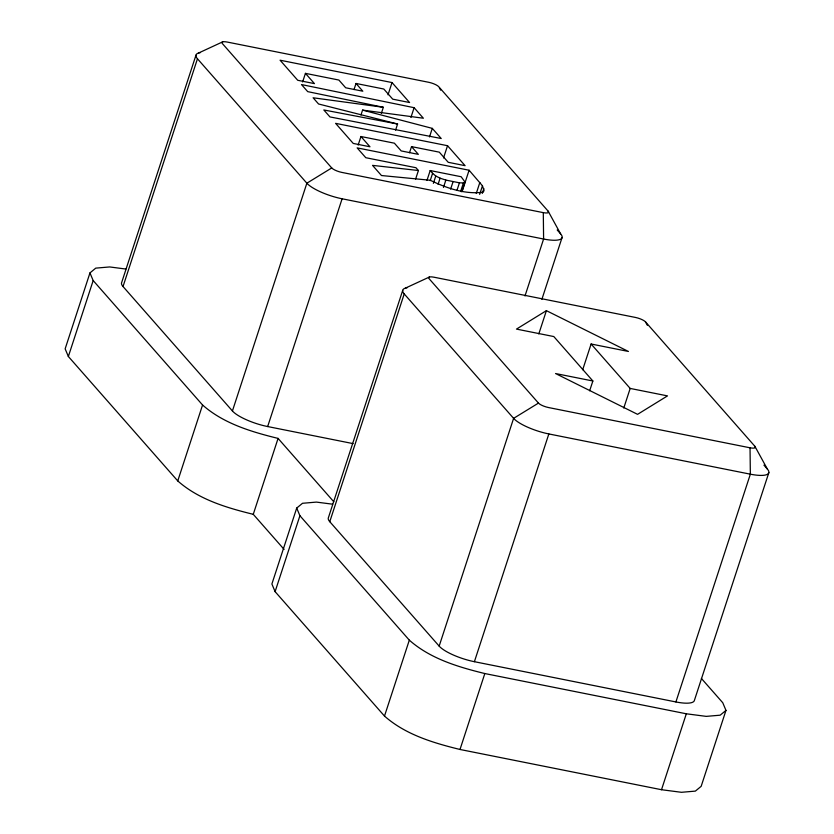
<?xml version="1.0" encoding="UTF-8"?>
<svg xmlns="http://www.w3.org/2000/svg" width="834" height="834" viewBox="0 0 834 834"><rect width="100%" height="100%" fill="white"/><g stroke="black" fill="none" stroke-linecap="round" stroke-linejoin="round"><path stroke-width="1.25" d="M125.871 269.048L109.681 266.943L95.754 268.131L89.957 272.916L65.146 348.841L68.357 356.493L177.757 480.926C198.763 499.514 226.546 507.76 253.265 514.317L284.113 549.408M68.357 356.493L93.179 280.568L89.957 272.916M195.969 55.2L121.524 282.966A28.992 7.704 18.1 0 0 123.025 286.531L232.425 410.964A28.992 7.704 18.1 0 0 267.662 426.549L353.105 443.615M123.025 286.531L197.47 58.776A28.992 7.704 18.1 0 1 200.452 52.584M302.627 81.94L305.432 73.361L338.875 80.043L345.672 87.779L362.811 91.198L356.014 83.463L354.012 89.592M177.757 480.926L202.568 405.001L93.179 280.568M232.425 410.964L306.87 183.199L331.734 167.947A8.288 2.2 18.1 0 0 341.794 172.398L543.299 212.639A8.288 2.2 18.1 0 0 548.157 211.169L560.615 233.874A28.992 7.704 18.1 0 1 543.601 239.024L342.107 198.784A28.992 7.704 18.1 0 1 306.87 183.199L197.47 58.776M360.966 114.998L362.571 110.109L423.37 118.22L414.112 107.69L301.491 84.568L307.715 91.636L383.338 107.284L381.336 113.414M358.151 145.085L360.945 136.515L394.388 143.187L401.196 150.923L418.334 154.353L411.527 146.617L409.525 152.737M267.662 426.549L342.107 198.784M388.018 94.805L392.022 82.566L280.078 60.204L297.728 80.283L314.449 83.619L305.432 73.361M253.265 514.317L278.076 438.403C251.357 431.835 223.575 423.589 202.568 405.001M395.587 130.146L397.589 124.016L318.567 103.989L313.115 97.786L383.338 107.284M410.912 117.49L414.112 107.69M332.62 504.195L316.42 502.099L302.502 503.288L296.706 508.073L271.894 583.998L275.105 591.65L384.495 716.072C405.501 734.66 433.284 742.917 460.003 749.474L661.508 789.715L681.441 792.3L695.368 791.112L701.165 786.326L725.976 710.401L722.765 702.749L701.394 678.449M275.105 591.65L299.917 515.725L296.706 508.073M415.613 179.081L418.418 170.511L415.957 167.717L365.782 157.699L357.15 147.879L469.094 170.23L482.459 185.805L484.054 190.673L483.053 192.195C465.205 194.666 446.294 188.036 430.281 180.259L381.461 175.526L372.537 165.372L418.418 170.511M429.489 136.943L432.293 128.373L362.571 110.109M426.987 180.352L430.188 170.553L461.15 176.735L464.986 182.02L461.786 191.81M430.198 180.644L432.596 173.295L430.188 170.553M433.378 183.355L435.775 176.005L432.596 173.295M443.532 157.949L447.535 145.71L335.591 123.349L353.241 143.427L369.962 146.774L360.945 136.515M402.718 290.357L328.273 518.112A28.992 7.704 18.1 0 0 329.774 521.688L439.164 646.11A28.992 7.704 18.1 0 0 474.4 661.696L675.905 701.947A28.992 7.704 18.1 0 0 694.409 700.362L768.854 472.597M438.09 184.314L440.091 178.184L435.775 176.005M329.774 521.688L404.219 293.922A28.992 7.704 18.1 0 1 407.19 287.74M443.459 187.431L445.856 180.081L459.43 182.823L463.402 182.938L464.986 182.02M450.631 189.12L453.039 181.77M457.022 190.162L459.43 182.823M460.597 191.507L463.402 182.938M462.297 191.049L469.094 170.23M476.256 193.488L479.852 182.469M479.654 194.385L482.459 185.805M482.261 193.446L483.856 188.547M384.495 716.072L409.317 640.147L299.917 515.725M524.993 295.966L543.601 239.024L543.299 212.639M541.881 299.333L562.106 237.44M538.806 333.913L546.406 310.655L628.429 351.458L591.108 344.004L582.705 369.712M439.164 646.11L513.608 418.355L538.472 403.093A8.288 2.2 18.1 0 0 548.543 407.545L750.037 447.795A8.288 2.2 18.1 0 0 754.895 446.315L767.353 469.031A28.992 7.704 18.1 0 1 750.35 474.181L548.845 433.941A28.992 7.704 18.1 0 1 513.608 418.355L404.219 293.922M474.4 661.696L548.845 433.941M460.003 749.474L484.825 673.549L686.319 713.789L706.252 716.375L720.18 715.186L725.976 710.401M589.659 390.781L592.87 380.992L553.797 336.55L516.486 329.096L546.406 310.655M623.78 408.034L630.181 388.435L591.108 344.004M675.905 701.947L750.35 474.181L750.037 447.795M661.508 789.715L686.319 713.789M198.68 52.969L222.678 41.856M405.418 288.116L429.427 277.013M397.589 124.016L323.821 109.963L329.951 116.927L441.217 138.517L432.293 128.373M356.014 83.463L383.796 89.019L392.72 99.163L409.577 102.53L392.022 82.566M411.527 146.617L439.309 152.163L448.233 162.307L465.091 165.674L447.535 145.71M592.87 380.992L555.548 373.538L637.572 414.342L667.492 395.889L630.181 388.435M484.825 673.549C458.106 666.991 430.323 658.745 409.317 640.147M440.091 178.184L445.856 180.081M548.157 211.169L438.757 86.736A8.288 2.2 18.1 0 0 428.697 82.285L227.192 42.044A8.288 2.2 18.1 0 0 222.334 43.514L331.734 167.947M538.472 403.093L429.083 278.671A8.288 2.2 18.1 0 1 433.941 277.201L635.435 317.441A8.288 2.2 18.1 0 1 645.506 321.893L754.895 446.315M557.195 229.986L560.615 233.874M763.934 465.143L767.353 469.031M278.076 438.403L333.788 501.755M645.506 321.893L647.372 325.302M439.382 87.872L440.633 90.145"/></g></svg>
